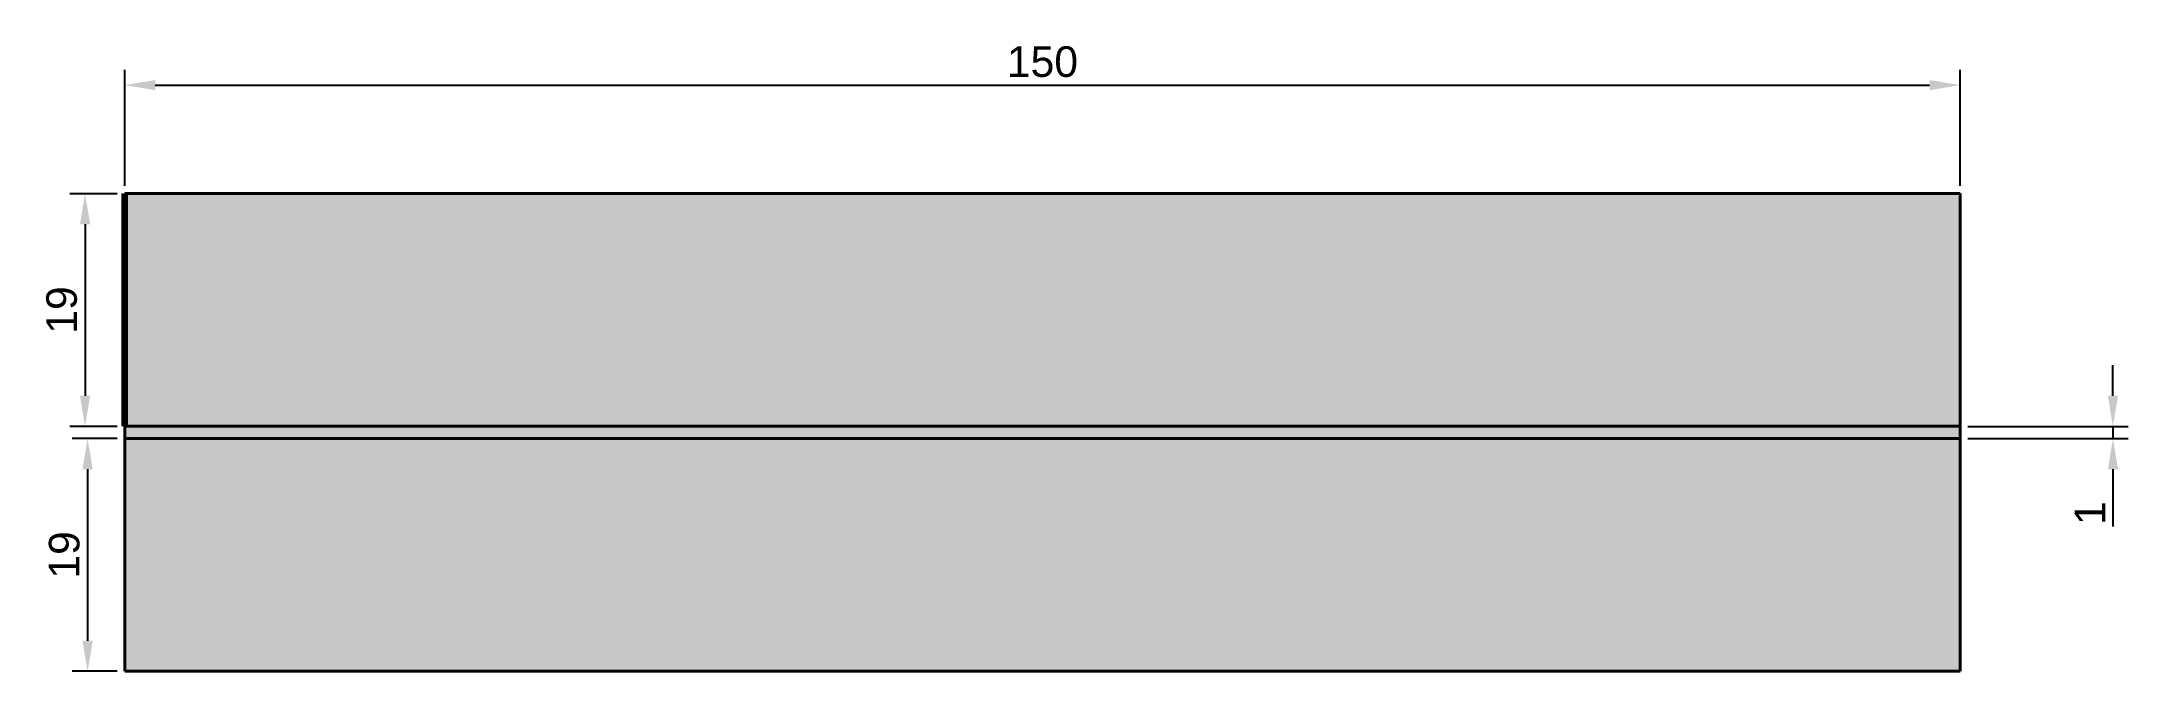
# Model space of a CAD drawing. Header units: centimetres. Extents: x 106 to 277, y 62 to 114.
import ezdxf

# ---------------------------------------------------------------- set-up
doc = ezdxf.new("R2010")
doc.units = ezdxf.units.CM
doc.layers.add('Contur', color=239, linetype='Continuous', lineweight=0)
for name, color, linetype in [('Culoare solida', 17, 'Continuous'), ('Dimensiuni', 4, 'Continuous'), ('Element de distantare', 31, 'Continuous')]:
    doc.layers.add(name, color=color, linetype=linetype)
doc.styles.get("Standard").update_dxf_attribs({"font": 'arial.ttf'})
doc.dimstyles.new('ISO-25', dxfattribs={"dimtxt": 2.5, "dimasz": 2.5, "dimexe": 1.25, "dimexo": 0.625, "dimtad": 1, "dimtxsty": 'Standard', "dimcen": 2.5, "dimadec": 0, "dimazin": 0, "dimtfac": 1, "dimtmove": 0, "dimatfit": 3, "dimfxl": 1, "dimarcsym": 0})

# ---------------------------------------------------------------- blocks, each defined once
blk = doc.blocks.new('*D1')
at = {"layer": 'Defpoints', "color": 0, "transparency": 16777216}
for p in [(112.96, 101.26), (109.72, 82.26), (112.96, 82.26)]:
    blk.add_point(p, dxfattribs=at)
at = {"layer": 'Dimensiuni', "color": 0, "lineweight": -2, "transparency": 16777216}
for p, q in [((112.34, 101.26), (108.47, 101.26)), ((109.72, 98.76), (109.72, 84.76)), ((112.34, 82.26), (108.47, 82.26))]:
    blk.add_line(p, q, dxfattribs=at)
at = {"layer": 'Dimensiuni', "color": 0, "transparency": 16777216}
for points in [[(109.31, 98.76), (110.14, 98.76), (109.72, 101.26)], [(109.31, 84.76), (110.14, 84.76), (109.72, 82.26)]]:
    blk.add_solid(points, dxfattribs=at)
at = {"layer": 'Dimensiuni', "color": 0, "transparency": 16777216, "insert": (107.82, 91.76), "char_height": 2.5, "attachment_point": 5, "rotation": 90}
blk.add_mtext('19', dxfattribs=at)
blk = doc.blocks.new('*D2')
at = {"layer": 'Defpoints', "color": 0, "transparency": 16777216}
for p in [(262.96, 82.26), (262.96, 81.26), (275.44, 81.26)]:
    blk.add_point(p, dxfattribs=at)
at = {"layer": 'Dimensiuni', "color": 0, "lineweight": -2, "transparency": 16777216}
for p, q in [((275.44, 84.76), (275.44, 87.26)), ((263.59, 82.26), (276.69, 82.26)), ((275.44, 82.26), (275.44, 81.26)), ((263.59, 81.26), (276.69, 81.26)), ((275.44, 78.76), (275.44, 74.09))]:
    blk.add_line(p, q, dxfattribs=at)
at = {"layer": 'Dimensiuni', "color": 0, "transparency": 16777216}
for points in [[(275.03, 84.76), (275.86, 84.76), (275.44, 82.26)], [(275.03, 78.76), (275.86, 78.76), (275.44, 81.26)]]:
    blk.add_solid(points, dxfattribs=at)
at = {"layer": 'Dimensiuni', "color": 0, "transparency": 16777216, "insert": (273.56, 75.18), "char_height": 2.5, "attachment_point": 5, "rotation": 90}
blk.add_mtext('1', dxfattribs=at)
blk = doc.blocks.new('*D3')
at = {"layer": 'Defpoints', "color": 0, "transparency": 16777216}
for p in [(262.96, 110.13), (112.96, 101.26), (262.96, 101.26)]:
    blk.add_point(p, dxfattribs=at)
at = {"layer": 'Dimensiuni', "color": 0, "lineweight": -2, "transparency": 16777216}
for p, q in [((112.96, 101.89), (112.96, 111.38)), ((262.96, 101.89), (262.96, 111.38)), ((115.46, 110.13), (260.46, 110.13))]:
    blk.add_line(p, q, dxfattribs=at)
at = {"layer": 'Dimensiuni', "color": 0, "transparency": 16777216}
for points in [[(115.46, 110.54), (115.46, 109.71), (112.96, 110.13)], [(260.46, 110.54), (260.46, 109.71), (262.96, 110.13)]]:
    blk.add_solid(points, dxfattribs=at)
at = {"layer": 'Dimensiuni', "color": 0, "transparency": 16777216, "insert": (187.96, 112.03), "char_height": 2.5, "attachment_point": 5}
blk.add_mtext('150', dxfattribs=at)
blk = doc.blocks.new('*D4')
at = {"layer": 'Defpoints', "color": 0, "transparency": 16777216}
for p in [(112.96, 81.26), (109.93, 62.26), (112.96, 62.26)]:
    blk.add_point(p, dxfattribs=at)
at = {"layer": 'Dimensiuni', "color": 0, "lineweight": -2, "transparency": 16777216}
for p, q in [((112.34, 81.26), (108.68, 81.26)), ((109.93, 78.76), (109.93, 64.76)), ((112.34, 62.26), (108.68, 62.26))]:
    blk.add_line(p, q, dxfattribs=at)
at = {"layer": 'Dimensiuni', "color": 0, "transparency": 16777216}
for points in [[(109.51, 78.76), (110.35, 78.76), (109.93, 81.26)], [(109.51, 64.76), (110.35, 64.76), (109.93, 62.26)]]:
    blk.add_solid(points, dxfattribs=at)
at = {"layer": 'Dimensiuni', "color": 0, "transparency": 16777216, "insert": (108.03, 71.76), "char_height": 2.5, "attachment_point": 5, "rotation": 90}
blk.add_mtext('19', dxfattribs=at)

msp = doc.modelspace()

# ---------------------------------------------------------------- hatches: boundary and pattern name
at = {"layer": 'Culoare solida'}
h = msp.add_hatch(color=256, dxfattribs=at)
h.dxf.hatch_style = 1
h.paths.add_polyline_path([(262.963, 101.264), (112.963, 101.264), (112.963, 82.264), (262.963, 82.264)])
h.paths.add_polyline_path([(262.963, 81.264), (112.963, 81.264), (112.963, 62.264), (262.963, 62.264)])
at = {"layer": 'Element de distantare'}
h = msp.add_hatch(color=256, dxfattribs=at)
h.dxf.hatch_style = 1
h.paths.add_polyline_path([(262.963, 82.264), (112.963, 82.264), (112.963, 81.264), (262.963, 81.264)])

# ---------------------------------------------------------------- linework, layer by layer
at = {"layer": 'Contur', "lineweight": 211}
msp.add_line((112.963, 82.264), (112.963, 101.264), dxfattribs=at)
at = {"layer": 'Contur', "lineweight": 40}
for p, q in [((112.963, 101.264), (262.963, 101.264)), ((262.963, 101.264), (262.963, 82.264)), ((262.963, 82.264), (112.963, 82.264)), ((112.963, 82.264), (112.963, 81.264)), ((262.963, 81.264), (262.963, 82.264)), ((112.963, 81.264), (262.963, 81.264)), ((112.963, 81.264), (112.963, 62.264)), ((262.963, 62.264), (262.963, 81.264)), ((112.963, 62.264), (262.963, 62.264))]:
    msp.add_line(p, q, dxfattribs=at)

# ---------------------------------------------------------------- dimensions: what is measured, and where the dimension line sits
at = {"layer": 'Dimensiuni'}
dim = msp.add_linear_dim(base=(262.963, 110.127), p1=(112.963, 101.264), p2=(262.963, 101.264), dimstyle='ISO-25', dxfattribs=at)
dim.commit()
dim.dimension.update_dxf_attribs({"geometry": '*D3', "text_midpoint": (187.963, 112.028)})
for base, p1, p2, picture, middle in [((109.724, 82.264), (112.963, 101.264), (112.963, 82.264), '*D1', (107.823, 91.764)), ((275.443, 81.264), (262.963, 82.264), (262.963, 81.264), '*D2', (273.563, 75.178)), ((109.932, 62.264), (112.963, 81.264), (112.963, 62.264), '*D4', (108.03, 71.764))]:
    dim = msp.add_linear_dim(base=base, p1=p1, p2=p2, angle=90, dimstyle='ISO-25', dxfattribs=at)
    dim.commit()
    dim.dimension.update_dxf_attribs({"geometry": picture, "text_midpoint": middle})

doc.saveas('drawing.dxf')
